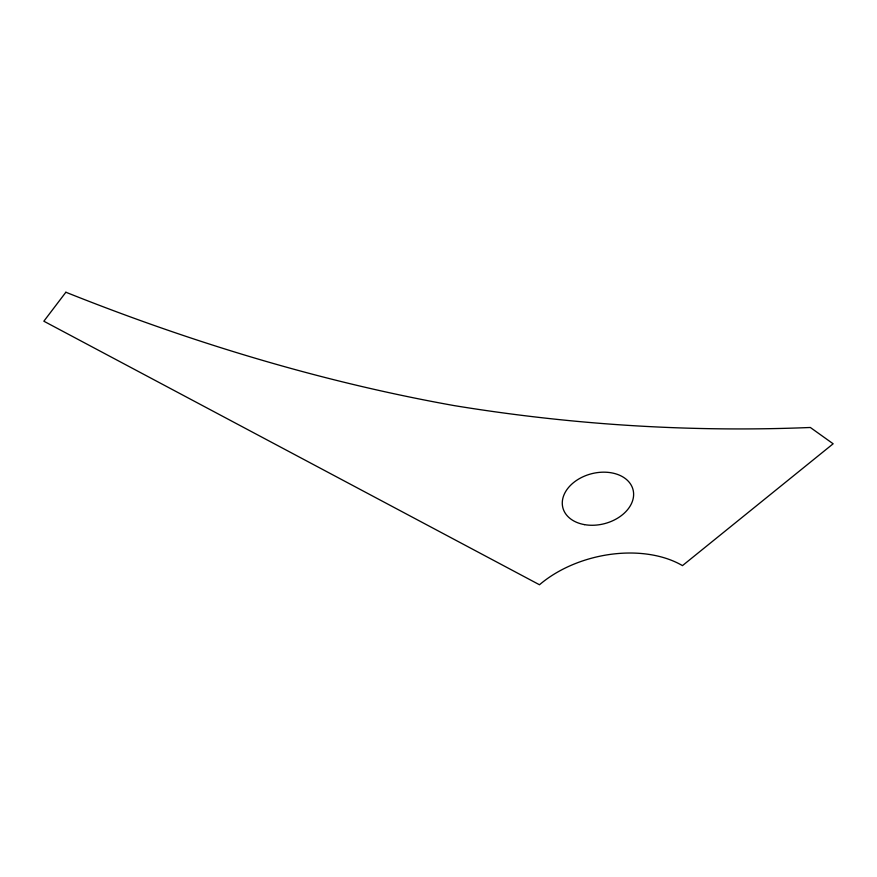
<?xml version="1.0" encoding="UTF-8"?>
<svg xmlns="http://www.w3.org/2000/svg" width="877" height="877" viewBox="0 0 877 877"><rect width="100%" height="100%" fill="white"/><g stroke="black" fill="none" stroke-linecap="round" stroke-linejoin="round"><path stroke-width="1.32" d="M65.874 292.238L43.85 321.212L539.487 584.762A99.156 64.536 -13.2 0 1 682.47 565.621L833.15 443.784L810.337 427.483C691.153 432.372 571.826 424.841 454.122 405.591C321.015 381.769 191.35 342.37 65.874 292.238M584.466 524.621A36.231 25.784 -14.4 0 0 633.293 490.813A36.231 25.784 -14.4 0 0 576.09 480.706A36.231 25.784 -14.4 0 0 584.466 524.621"/></g></svg>
